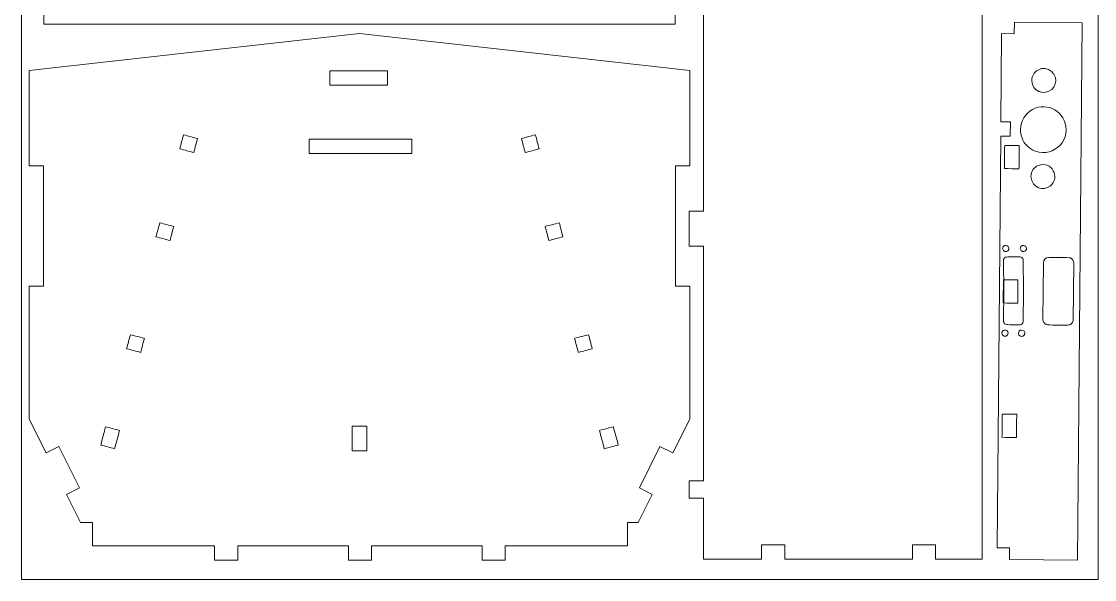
# Model space of a CAD drawing. Header units: millimetres. Extents: x 286 to 667, y 349 to 1219.
# Drawn here: x 286.4 to 475.7, y 349.3 to 447.7 of the extents above; entities that cross this region are included whole.
import ezdxf

# ---------------------------------------------------------------- set-up
doc = ezdxf.new("R2010")
doc.units = ezdxf.units.MM
doc.header["$MEASUREMENT"] = 0
doc.layers.add('Camada 1', color=7, linetype='Continuous')

msp = doc.modelspace()

# ---------------------------------------------------------------- linework, layer by layer
at = {"layer": 'Camada 1', "color": 3, "lineweight": 0}
msp.add_lwpolyline([(286.362, 349.323), (476.362, 349.323), (476.362, 639.323), (286.362, 639.323), (286.362, 349.323)], close=True, dxfattribs=at)
at = {"layer": 'Camada 1', "color": 5, "lineweight": 9}
for points, knots in [([(310.712, 489.073), (310.712, 489.073), (340.912, 489.073), (340.912, 489.073), (340.912, 489.073), (340.912, 489.073), (340.912, 486.5229), (340.912, 486.5229), (340.912, 486.5229), (340.912, 486.5229), (351.112, 486.5229), (351.112, 486.5229), (351.112, 486.5229), (351.112, 486.5229), (351.112, 489.073), (351.112, 489.073), (351.112, 489.073), (351.112, 489.073), (381.312, 489.073), (381.312, 489.073), (381.312, 489.073), (381.312, 489.073), (381.312, 486.5229), (381.312, 486.5229), (381.312, 486.5229), (381.312, 486.5229), (391.512, 486.5229), (391.512, 486.5229), (391.512, 486.5229), (391.512, 486.5229), (391.512, 489.073), (391.512, 489.073), (391.512, 489.073), (391.512, 489.073), (401.6871, 489.073), (401.6871, 489.073), (401.6871, 489.073), (401.6871, 489.073), (401.6871, 486.5229), (401.6871, 486.5229), (401.6871, 486.5229), (401.6871, 486.5229), (404.262, 486.5229), (404.262, 486.5229), (404.262, 486.5229), (404.262, 486.5229), (404.262, 464.9979), (404.262, 464.9979), (404.262, 464.9979), (404.262, 464.9979), (401.712, 464.9979), (401.712, 464.9979), (401.712, 464.9979), (401.712, 464.9979), (401.712, 447.2229), (401.712, 447.2229), (401.712, 447.2229), (401.712, 447.2229), (290.312, 447.2229), (290.312, 447.2229), (290.312, 447.2229), (290.312, 447.2229), (290.312, 464.9979), (290.312, 464.9979), (290.312, 464.9979), (290.312, 464.9979), (287.762, 464.9979), (287.762, 464.9979), (287.762, 464.9979), (287.762, 464.9979), (287.762, 486.5229), (287.762, 486.5229), (287.762, 486.5229), (287.762, 486.5229), (290.312, 486.5229), (290.312, 486.5229), (290.312, 486.5229), (290.312, 486.5229), (290.312, 489.073), (290.312, 489.073), (290.312, 489.073), (290.312, 489.073), (300.512, 489.073), (300.512, 489.073), (300.512, 489.073), (300.512, 489.073), (300.512, 486.5229), (300.512, 486.5229), (300.512, 486.5229), (300.512, 486.5229), (310.712, 486.5229), (310.712, 486.5229), (310.712, 486.5229), (310.712, 486.5229), (310.712, 489.073), (310.712, 489.073)], [0, 0, 0, 0, 0.04, 0.04, 0.04, 0.04, 0.08, 0.08, 0.08, 0.08, 0.12, 0.12, 0.12, 0.12, 0.16, 0.16, 0.16, 0.16, 0.2, 0.2, 0.2, 0.2, 0.24, 0.24, 0.24, 0.24, 0.28, 0.28, 0.28, 0.28, 0.32, 0.32, 0.32, 0.32, 0.36, 0.36, 0.36, 0.36, 0.4, 0.4, 0.4, 0.4, 0.44, 0.44, 0.44, 0.44, 0.48, 0.48, 0.48, 0.48, 0.52, 0.52, 0.52, 0.52, 0.56, 0.56, 0.56, 0.56, 0.6, 0.6, 0.6, 0.6, 0.64, 0.64, 0.64, 0.64, 0.68, 0.68, 0.68, 0.68, 0.72, 0.72, 0.72, 0.72, 0.76, 0.76, 0.76, 0.76, 0.8, 0.8, 0.8, 0.8, 0.84, 0.84, 0.84, 0.84, 0.88, 0.88, 0.88, 0.88, 0.92, 0.92, 0.92, 0.92, 1, 1, 1, 1]), ([(443.562, 355.4481), (443.562, 355.4481), (447.637, 355.4481), (447.637, 355.4481), (447.637, 355.4481), (447.637, 355.4481), (447.637, 352.8981), (447.637, 352.8981), (447.637, 352.8981), (447.637, 352.8981), (455.862, 352.8981), (455.862, 352.8981), (455.862, 352.8981), (455.862, 352.8981), (455.862, 469.398), (455.862, 469.398), (455.862, 469.398), (455.862, 469.398), (447.637, 469.398), (447.637, 469.398), (447.637, 469.398), (447.637, 469.398), (447.637, 466.8481), (447.637, 466.8481), (447.637, 466.8481), (447.637, 466.8481), (443.562, 466.8481), (443.562, 466.8481), (443.562, 466.8481), (443.562, 466.8481), (443.562, 469.398), (443.562, 469.398), (443.562, 469.398), (443.562, 469.398), (421.037, 469.398), (421.037, 469.398), (421.037, 469.398), (421.037, 469.398), (421.037, 466.8481), (421.037, 466.8481), (421.037, 466.8481), (421.037, 466.8481), (416.962, 466.8481), (416.962, 466.8481), (416.962, 466.8481), (416.962, 466.8481), (416.962, 469.398), (416.962, 469.398), (416.962, 469.398), (416.962, 469.398), (406.712, 469.398), (406.712, 469.398), (406.712, 469.398), (406.712, 469.398), (406.712, 458.6481), (406.712, 458.6481), (406.712, 458.6481), (406.712, 458.6481), (404.162, 458.6481), (404.162, 458.6481), (404.162, 458.6481), (404.162, 458.6481), (404.162, 455.5731), (404.162, 455.5731), (404.162, 455.5731), (404.162, 455.5731), (406.712, 455.5731), (406.712, 455.5731), (406.712, 455.5731), (406.712, 455.5731), (406.712, 414.2231), (406.712, 414.2231), (406.712, 414.2231), (406.712, 414.2231), (404.162, 414.2231), (404.162, 414.2231), (404.162, 414.2231), (404.162, 414.2231), (404.162, 408.0981), (404.162, 408.0981), (404.162, 408.0981), (404.162, 408.0981), (406.712, 408.0981), (406.712, 408.0981), (406.712, 408.0981), (406.712, 408.0981), (406.712, 366.7231), (406.712, 366.7231), (406.712, 366.7231), (406.712, 366.7231), (404.162, 366.7231), (404.162, 366.7231), (404.162, 366.7231), (404.162, 366.7231), (404.162, 363.6731), (404.162, 363.6731), (404.162, 363.6731), (404.162, 363.6731), (406.712, 363.6731), (406.712, 363.6731), (406.712, 363.6731), (406.712, 363.6731), (406.712, 352.8981), (406.712, 352.8981), (406.712, 352.8981), (406.712, 352.8981), (416.962, 352.8981), (416.962, 352.8981), (416.962, 352.8981), (416.962, 352.8981), (416.962, 355.4481), (416.962, 355.4481), (416.962, 355.4481), (416.962, 355.4481), (421.037, 355.4481), (421.037, 355.4481), (421.037, 355.4481), (421.037, 355.4481), (421.037, 352.8981), (421.037, 352.8981), (421.037, 352.8981), (421.037, 352.8981), (443.562, 352.8981), (443.562, 352.8981), (443.562, 352.8981), (443.562, 352.8981), (443.562, 355.4481), (443.562, 355.4481)], [0, 0, 0, 0, 0.03030303, 0.03030303, 0.03030303, 0.03030303, 0.06060606, 0.06060606, 0.06060606, 0.06060606, 0.09090909, 0.09090909, 0.09090909, 0.09090909, 0.12121212, 0.12121212, 0.12121212, 0.12121212, 0.15151515, 0.15151515, 0.15151515, 0.15151515, 0.18181818, 0.18181818, 0.18181818, 0.18181818, 0.21212121, 0.21212121, 0.21212121, 0.21212121, 0.24242424, 0.24242424, 0.24242424, 0.24242424, 0.27272727, 0.27272727, 0.27272727, 0.27272727, 0.3030303, 0.3030303, 0.3030303, 0.3030303, 0.33333333, 0.33333333, 0.33333333, 0.33333333, 0.36363636, 0.36363636, 0.36363636, 0.36363636, 0.39393939, 0.39393939, 0.39393939, 0.39393939, 0.42424242, 0.42424242, 0.42424242, 0.42424242, 0.45454545, 0.45454545, 0.45454545, 0.45454545, 0.48484848, 0.48484848, 0.48484848, 0.48484848, 0.51515152, 0.51515152, 0.51515152, 0.51515152, 0.54545455, 0.54545455, 0.54545455, 0.54545455, 0.57575758, 0.57575758, 0.57575758, 0.57575758, 0.60606061, 0.60606061, 0.60606061, 0.60606061, 0.63636364, 0.63636364, 0.63636364, 0.63636364, 0.66666667, 0.66666667, 0.66666667, 0.66666667, 0.6969697, 0.6969697, 0.6969697, 0.6969697, 0.72727273, 0.72727273, 0.72727273, 0.72727273, 0.75757576, 0.75757576, 0.75757576, 0.75757576, 0.78787879, 0.78787879, 0.78787879, 0.78787879, 0.81818182, 0.81818182, 0.81818182, 0.81818182, 0.84848485, 0.84848485, 0.84848485, 0.84848485, 0.87878788, 0.87878788, 0.87878788, 0.87878788, 0.90909091, 0.90909091, 0.90909091, 0.90909091, 0.93939394, 0.93939394, 0.93939394, 0.93939394, 1, 1, 1, 1]), ([(472.6745, 352.7355), (472.6745, 352.7355), (460.6745, 352.8355), (460.6745, 352.8355), (460.6745, 352.8355), (460.6745, 352.8355), (460.6995, 354.8855), (460.6995, 354.8855), (460.6995, 354.8855), (460.6995, 354.8855), (458.4995, 354.9105), (458.4995, 354.9105), (458.4995, 354.9105), (458.4995, 354.9105), (459.1495, 427.4605), (459.1495, 427.4605), (459.1495, 427.4605), (459.1495, 427.4605), (460.8245, 427.4355), (460.8245, 427.4355), (460.8245, 427.4355), (460.8245, 427.4355), (460.8495, 429.9855), (460.8495, 429.9855), (460.8495, 429.9855), (460.8495, 429.9855), (459.1744, 430.0105), (459.1744, 430.0105), (459.1744, 430.0105), (459.1744, 430.0105), (459.2995, 445.5355), (459.2995, 445.5355), (459.2995, 445.5355), (459.2995, 445.5355), (461.5494, 445.5105), (461.5494, 445.5105), (461.5494, 445.5105), (461.5494, 445.5105), (461.5745, 447.5605), (461.5745, 447.5605), (461.5745, 447.5605), (461.5745, 447.5605), (473.5245, 447.4355), (473.5245, 447.4355), (473.5245, 447.4355), (473.5245, 447.4355), (472.6745, 352.7355), (472.6745, 352.7355)], [0, 0, 0, 0, 0.07692308, 0.07692308, 0.07692308, 0.07692308, 0.15384615, 0.15384615, 0.15384615, 0.15384615, 0.23076923, 0.23076923, 0.23076923, 0.23076923, 0.30769231, 0.30769231, 0.30769231, 0.30769231, 0.38461538, 0.38461538, 0.38461538, 0.38461538, 0.46153846, 0.46153846, 0.46153846, 0.46153846, 0.53846154, 0.53846154, 0.53846154, 0.53846154, 0.61538462, 0.61538462, 0.61538462, 0.61538462, 0.69230769, 0.69230769, 0.69230769, 0.69230769, 0.76923077, 0.76923077, 0.76923077, 0.76923077, 0.84615385, 0.84615385, 0.84615385, 0.84615385, 1, 1, 1, 1]), ([(401.7495, 401.048), (401.7495, 401.048), (401.7495, 422.223), (401.7495, 422.223), (401.7495, 422.223), (401.7495, 422.223), (404.2995, 422.223), (404.2995, 422.223), (404.2995, 422.223), (404.2995, 422.223), (404.2995, 439.0229), (404.2995, 439.0229), (404.2995, 439.0229), (404.2995, 439.0229), (345.9995, 445.573), (345.9995, 445.573), (345.9995, 445.573), (345.9995, 445.573), (287.7245, 439.0229), (287.7245, 439.0229), (287.7245, 439.0229), (287.7245, 439.0229), (287.7245, 422.223), (287.7245, 422.223), (287.7245, 422.223), (287.7245, 422.223), (290.2745, 422.223), (290.2745, 422.223), (290.2745, 422.223), (290.2745, 422.223), (290.2745, 401.048), (290.2745, 401.048), (290.2745, 401.048), (290.2745, 401.048), (287.7245, 401.048), (287.7245, 401.048), (287.7245, 401.048), (287.7245, 401.048), (287.7245, 377.573), (287.7245, 377.573), (287.7245, 377.573), (287.7245, 377.573), (290.6995, 371.6229), (290.6995, 371.6229), (290.6995, 371.6229), (290.6995, 371.6229), (292.9745, 372.773), (292.9745, 372.773), (292.9745, 372.773), (292.9745, 372.773), (296.6245, 365.4729), (296.6245, 365.4729), (296.6245, 365.4729), (296.6245, 365.4729), (294.3245, 364.323), (294.3245, 364.323), (294.3245, 364.323), (294.3245, 364.323), (296.7995, 359.398), (296.7995, 359.398), (296.7995, 359.398), (296.7995, 359.398), (298.8745, 359.398), (298.8745, 359.398), (298.8745, 359.398), (298.8745, 359.398), (298.8745, 355.273), (298.8745, 355.273), (298.8745, 355.273), (298.8745, 355.273), (320.4245, 355.273), (320.4245, 355.273), (320.4245, 355.273), (320.4245, 355.273), (320.4245, 352.723), (320.4245, 352.723), (320.4245, 352.723), (320.4245, 352.723), (324.5245, 352.723), (324.5245, 352.723), (324.5245, 352.723), (324.5245, 352.723), (324.5245, 355.273), (324.5245, 355.273), (324.5245, 355.273), (324.5245, 355.273), (344.0495, 355.273), (344.0495, 355.273), (344.0495, 355.273), (344.0495, 355.273), (344.0495, 352.723), (344.0495, 352.723), (344.0495, 352.723), (344.0495, 352.723), (348.1245, 352.723), (348.1245, 352.723), (348.1245, 352.723), (348.1245, 352.723), (348.1245, 355.273), (348.1245, 355.273), (348.1245, 355.273), (348.1245, 355.273), (367.6495, 355.273), (367.6495, 355.273), (367.6495, 355.273), (367.6495, 355.273), (367.6495, 352.723), (367.6495, 352.723), (367.6495, 352.723), (367.6495, 352.723), (371.7245, 352.723), (371.7245, 352.723), (371.7245, 352.723), (371.7245, 352.723), (371.7245, 355.273), (371.7245, 355.273), (371.7245, 355.273), (371.7245, 355.273), (393.2994, 355.273), (393.2994, 355.273), (393.2994, 355.273), (393.2994, 355.273), (393.2994, 359.398), (393.2994, 359.398), (393.2994, 359.398), (393.2994, 359.398), (395.1995, 359.398), (395.1995, 359.398), (395.1995, 359.398), (395.1995, 359.398), (397.6744, 364.323), (397.6744, 364.323), (397.6744, 364.323), (397.6744, 364.323), (395.3995, 365.4729), (395.3995, 365.4729), (395.3995, 365.4729), (395.3995, 365.4729), (399.0245, 372.773), (399.0245, 372.773), (399.0245, 372.773), (399.0245, 372.773), (401.3245, 371.6229), (401.3245, 371.6229), (401.3245, 371.6229), (401.3245, 371.6229), (404.2995, 377.573), (404.2995, 377.573), (404.2995, 377.573), (404.2995, 377.573), (404.2995, 401.048), (404.2995, 401.048), (404.2995, 401.048), (404.2995, 401.048), (401.7495, 401.048), (401.7495, 401.048)], [0, 0, 0, 0, 0.025, 0.025, 0.025, 0.025, 0.05, 0.05, 0.05, 0.05, 0.075, 0.075, 0.075, 0.075, 0.1, 0.1, 0.1, 0.1, 0.125, 0.125, 0.125, 0.125, 0.15, 0.15, 0.15, 0.15, 0.175, 0.175, 0.175, 0.175, 0.2, 0.2, 0.2, 0.2, 0.225, 0.225, 0.225, 0.225, 0.25, 0.25, 0.25, 0.25, 0.275, 0.275, 0.275, 0.275, 0.3, 0.3, 0.3, 0.3, 0.325, 0.325, 0.325, 0.325, 0.35, 0.35, 0.35, 0.35, 0.375, 0.375, 0.375, 0.375, 0.4, 0.4, 0.4, 0.4, 0.425, 0.425, 0.425, 0.425, 0.45, 0.45, 0.45, 0.45, 0.475, 0.475, 0.475, 0.475, 0.5, 0.5, 0.5, 0.5, 0.525, 0.525, 0.525, 0.525, 0.55, 0.55, 0.55, 0.55, 0.575, 0.575, 0.575, 0.575, 0.6, 0.6, 0.6, 0.6, 0.625, 0.625, 0.625, 0.625, 0.65, 0.65, 0.65, 0.65, 0.675, 0.675, 0.675, 0.675, 0.7, 0.7, 0.7, 0.7, 0.725, 0.725, 0.725, 0.725, 0.75, 0.75, 0.75, 0.75, 0.775, 0.775, 0.775, 0.775, 0.8, 0.8, 0.8, 0.8, 0.825, 0.825, 0.825, 0.825, 0.85, 0.85, 0.85, 0.85, 0.875, 0.875, 0.875, 0.875, 0.9, 0.9, 0.9, 0.9, 0.925, 0.925, 0.925, 0.925, 0.95, 0.95, 0.95, 0.95, 1, 1, 1, 1])]:
    msp.add_open_spline(points, degree=3, knots=knots, dxfattribs=at)
at = {"layer": 'Camada 1', "color": 240, "lineweight": 9}
for points, knots in [([(464.6245, 437.2854), (464.6916, 438.0941), (464.9601, 438.6814), (465.6995, 439.1105), (465.6995, 439.1105), (467.3591, 440.0736), (469.4757, 438.3928), (468.6995, 436.4355), (468.6995, 436.4355), (468.2372, 435.2697), (466.6175, 434.697), (465.4245, 435.6105), (465.4245, 435.6105), (464.8303, 436.0656), (464.6864, 436.6024), (464.6245, 437.2854)], [0, 0, 0, 0, 0.2, 0.2, 0.2, 0.2, 0.4, 0.4, 0.4, 0.4, 0.6, 0.6, 0.6, 0.6, 1, 1, 1, 1]), ([(462.6245, 428.6355), (462.7166, 430.2067), (463.3778, 431.3836), (464.7744, 432.1604), (464.7744, 432.1604), (467.3073, 433.5692), (470.7052, 431.7482), (470.6994, 428.5604), (470.6994, 428.5604), (470.6931, 425.103), (466.3995, 423.1495), (463.7745, 425.7854), (463.7745, 425.7854), (462.9494, 426.6139), (462.6933, 427.5308), (462.6245, 428.6355)], [0, 0, 0, 0, 0.2, 0.2, 0.2, 0.2, 0.4, 0.4, 0.4, 0.4, 0.6, 0.6, 0.6, 0.6, 1, 1, 1, 1]), ([(464.4744, 420.3605), (464.5537, 421.2292), (464.9317, 421.9453), (465.7744, 422.2855), (465.7744, 422.2855), (468.0951, 423.2223), (469.7944, 420.1303), (467.8745, 418.6604), (467.8745, 418.6604), (466.711, 417.7696), (464.6567, 418.1813), (464.4744, 420.3605)], [0, 0, 0, 0, 0.25, 0.25, 0.25, 0.25, 0.5, 0.5, 0.5, 0.5, 1, 1, 1, 1]), ([(459.4744, 407.6605), (459.6615, 408.7789), (461.1156, 407.9516), (460.4245, 407.2605), (460.4245, 407.2605), (460.1245, 406.9605), (459.5825, 407.0144), (459.4744, 407.6605)], [0, 0, 0, 0, 0.33333333, 0.33333333, 0.33333333, 0.33333333, 1, 1, 1, 1]), ([(462.5944, 407.6605), (462.7815, 408.7789), (464.2356, 407.9516), (463.5445, 407.2605), (463.5445, 407.2605), (463.2445, 406.9605), (462.7025, 407.0144), (462.5944, 407.6605)], [0, 0, 0, 0, 0.33333333, 0.33333333, 0.33333333, 0.33333333, 1, 1, 1, 1]), ([(459.6861, 400.2105), (459.6861, 400.2105), (459.6245, 394.8855), (459.6245, 394.8855), (459.6245, 394.8855), (459.642, 394.6609), (459.7859, 394.4093), (459.9745, 394.3105), (459.9745, 394.3105), (460.2512, 394.1655), (462.0828, 394.2355), (462.4994, 394.2355), (462.4994, 394.2355), (462.8315, 394.2355), (463.0769, 394.4633), (463.1245, 394.7105), (463.1245, 394.7105), (463.1245, 394.7105), (463.162, 400.2105), (463.162, 400.2105), (463.162, 400.2105), (463.162, 400.2105), (463.1245, 405.7105), (463.1245, 405.7105), (463.1245, 405.7105), (463.0769, 405.9577), (462.8315, 406.1855), (462.4994, 406.1855), (462.4994, 406.1855), (462.0828, 406.1855), (460.2512, 406.2555), (459.9745, 406.1105), (459.9745, 406.1105), (459.7859, 406.0117), (459.642, 405.7601), (459.6245, 405.5355), (459.6245, 405.5355), (459.6245, 405.5355), (459.6861, 400.2105), (459.6861, 400.2105)], [0, 0, 0, 0, 0.09090909, 0.09090909, 0.09090909, 0.09090909, 0.18181818, 0.18181818, 0.18181818, 0.18181818, 0.27272727, 0.27272727, 0.27272727, 0.27272727, 0.36363636, 0.36363636, 0.36363636, 0.36363636, 0.45454545, 0.45454545, 0.45454545, 0.45454545, 0.54545455, 0.54545455, 0.54545455, 0.54545455, 0.63636364, 0.63636364, 0.63636364, 0.63636364, 0.72727273, 0.72727273, 0.72727273, 0.72727273, 0.81818182, 0.81818182, 0.81818182, 0.81818182, 1, 1, 1, 1]), ([(466.6745, 405.1355), (466.7562, 405.7073), (467.0432, 406.05), (467.6495, 406.0855), (467.6495, 406.0855), (467.8968, 406.1), (471.1727, 406.119), (471.4745, 405.9855), (471.4745, 405.9855), (471.8161, 405.8344), (472.0291, 405.4426), (472.0495, 405.0855), (472.0495, 405.0855), (472.0495, 405.0855), (471.9245, 394.9105), (471.9245, 394.9105), (471.9245, 394.9105), (471.8342, 394.4679), (471.4728, 394.1587), (470.9745, 394.1605), (470.9745, 394.1605), (470.3755, 394.1627), (467.5287, 394.1113), (467.1745, 394.2605), (467.1745, 394.2605), (466.7916, 394.4219), (466.5977, 394.755), (466.5745, 395.1605), (466.5745, 395.1605), (466.5745, 395.1605), (466.6745, 405.1355), (466.6745, 405.1355)], [0, 0, 0, 0, 0.11111111, 0.11111111, 0.11111111, 0.11111111, 0.22222222, 0.22222222, 0.22222222, 0.22222222, 0.33333333, 0.33333333, 0.33333333, 0.33333333, 0.44444444, 0.44444444, 0.44444444, 0.44444444, 0.55555556, 0.55555556, 0.55555556, 0.55555556, 0.66666667, 0.66666667, 0.66666667, 0.66666667, 0.77777778, 0.77777778, 0.77777778, 0.77777778, 1, 1, 1, 1]), ([(462.2745, 392.7355), (462.4606, 393.8564), (463.8986, 393.031), (463.2245, 392.3355), (463.2245, 392.3355), (462.879, 391.979), (462.2745, 392.2174), (462.2745, 392.7355)], [0, 0, 0, 0, 0.33333333, 0.33333333, 0.33333333, 0.33333333, 1, 1, 1, 1]), ([(459.3495, 392.7605), (459.3495, 393.6963), (460.8858, 393.2878), (460.3745, 392.4605), (460.3745, 392.4605), (460.0756, 391.9768), (459.3495, 392.1863), (459.3495, 392.7605)], [0, 0, 0, 0, 0.33333333, 0.33333333, 0.33333333, 0.33333333, 1, 1, 1, 1])]:
    msp.add_open_spline(points, degree=3, knots=knots, dxfattribs=at)
at = {"layer": 'Camada 1', "color": 250, "lineweight": 9}
for points in [[(350.9745, 438.9979), (350.9745, 438.1479), (350.9745, 437.298), (350.9745, 436.448), (350.9745, 436.448), (347.5745, 436.448), (344.1745, 436.448), (340.7745, 436.448), (340.7745, 436.448), (340.7745, 437.298), (340.7745, 438.1479), (340.7745, 438.9979), (340.7745, 438.9979), (344.1745, 438.9979), (347.5745, 438.9979), (350.9745, 438.9979)], [(314.9495, 427.698), (314.7328, 426.873), (314.5162, 426.048), (314.2995, 425.223), (314.2995, 425.223), (315.1245, 425.0063), (315.9495, 424.7897), (316.7745, 424.573), (316.7745, 424.573), (316.9912, 425.398), (317.2078, 426.223), (317.4245, 427.048), (317.4245, 427.048), (316.5995, 427.2647), (315.7745, 427.4813), (314.9495, 427.698)], [(355.2244, 426.948), (355.2244, 426.098), (355.2244, 425.2479), (355.2244, 424.3979), (355.2244, 424.3979), (349.1828, 424.3979), (343.1411, 424.3979), (337.0995, 424.3979), (337.0995, 424.3979), (337.0995, 425.2479), (337.0995, 426.098), (337.0995, 426.948), (337.0995, 426.948), (343.1411, 426.948), (349.1828, 426.948), (355.2244, 426.948)], [(377.6995, 425.223), (376.8828, 425.0063), (376.0662, 424.7897), (375.2495, 424.573), (375.2495, 424.573), (375.0245, 425.398), (374.7995, 426.223), (374.5745, 427.048), (374.5745, 427.048), (375.3995, 427.2647), (376.2244, 427.4813), (377.0494, 427.698), (377.0494, 427.698), (377.2661, 426.873), (377.4828, 426.048), (377.6995, 425.223)], [(462.3994, 425.8104), (462.3911, 424.4438), (462.3828, 423.0771), (462.3745, 421.7105), (462.3745, 421.7105), (461.5162, 421.7188), (460.6578, 421.7272), (459.7995, 421.7355), (459.7995, 421.7355), (459.8162, 423.1021), (459.8328, 424.4688), (459.8495, 425.8354), (459.8495, 425.8354), (460.6995, 425.8271), (461.5494, 425.8187), (462.3994, 425.8104)], [(313.2245, 411.548), (312.4078, 411.7647), (311.5912, 411.9813), (310.7745, 412.198), (310.7745, 412.198), (310.5495, 411.373), (310.3245, 410.5479), (310.0995, 409.7229), (310.0995, 409.7229), (310.9245, 409.5063), (311.7495, 409.2896), (312.5745, 409.073), (312.5745, 409.073), (312.7912, 409.898), (313.0078, 410.723), (313.2245, 411.548)], [(381.2495, 412.198), (381.4662, 411.373), (381.6828, 410.5479), (381.8995, 409.7229), (381.8995, 409.7229), (381.0745, 409.5063), (380.2494, 409.2896), (379.4244, 409.073), (379.4244, 409.073), (379.2078, 409.898), (378.9911, 410.723), (378.7745, 411.548), (378.7745, 411.548), (379.5995, 411.7647), (380.4245, 411.9813), (381.2495, 412.198)], [(459.5995, 398.0605), (459.6078, 399.4272), (459.6162, 400.7938), (459.6245, 402.1605), (459.6245, 402.1605), (460.4745, 402.1522), (461.3245, 402.1438), (462.1745, 402.1355), (462.1745, 402.1355), (462.1661, 400.7688), (462.1578, 399.4022), (462.1494, 398.0355), (462.1494, 398.0355), (461.2994, 398.0438), (460.4495, 398.0522), (459.5995, 398.0605)], [(305.5745, 392.473), (305.3578, 391.648), (305.1412, 390.823), (304.9245, 389.998), (304.9245, 389.998), (305.7495, 389.7813), (306.5745, 389.5647), (307.3995, 389.348), (307.3995, 389.348), (307.6162, 390.173), (307.8328, 390.998), (308.0495, 391.823), (308.0495, 391.823), (307.2245, 392.0397), (306.3995, 392.2563), (305.5745, 392.473)], [(387.0745, 389.998), (386.2578, 389.7813), (385.4412, 389.5647), (384.6245, 389.348), (384.6245, 389.348), (384.3995, 390.173), (384.1745, 390.998), (383.9495, 391.823), (383.9495, 391.823), (384.7745, 392.0397), (385.5995, 392.2563), (386.4245, 392.473), (386.4245, 392.473), (386.6412, 391.648), (386.8578, 390.823), (387.0745, 389.998)], [(461.9745, 378.4605), (461.9578, 377.0938), (461.9412, 375.7272), (461.9245, 374.3605), (461.9245, 374.3605), (461.0745, 374.3688), (460.2244, 374.3772), (459.3744, 374.3855), (459.3744, 374.3855), (459.3911, 375.7522), (459.4077, 377.1188), (459.4244, 378.4855), (459.4244, 378.4855), (460.2744, 378.4772), (461.1245, 378.4688), (461.9745, 378.4605)], [(303.6745, 375.598), (302.8495, 375.8147), (302.0245, 376.0313), (301.1995, 376.248), (301.1995, 376.248), (300.9162, 375.173), (300.6328, 374.098), (300.3495, 373.023), (300.3495, 373.023), (301.1662, 372.8063), (301.9828, 372.5897), (302.7995, 372.373), (302.7995, 372.373), (303.0912, 373.448), (303.3828, 374.523), (303.6745, 375.598)], [(347.2745, 376.373), (347.2745, 374.923), (347.2745, 373.4729), (347.2745, 372.0229), (347.2745, 372.0229), (346.4245, 372.0229), (345.5745, 372.0229), (344.7245, 372.0229), (344.7245, 372.0229), (344.7245, 373.4729), (344.7245, 374.923), (344.7245, 376.373), (344.7245, 376.373), (345.5745, 376.373), (346.4245, 376.373), (347.2745, 376.373)], [(390.7995, 376.248), (391.0912, 375.173), (391.3828, 374.098), (391.6745, 373.023), (391.6745, 373.023), (390.8495, 372.8063), (390.0245, 372.5897), (389.1995, 372.373), (389.1995, 372.373), (388.9162, 373.448), (388.6328, 374.523), (388.3495, 375.598), (388.3495, 375.598), (389.1662, 375.8147), (389.9828, 376.0313), (390.7995, 376.248)]]:
    msp.add_open_spline(points, degree=3, knots=[0, 0, 0, 0, 0.2, 0.2, 0.2, 0.2, 0.4, 0.4, 0.4, 0.4, 0.6, 0.6, 0.6, 0.6, 1, 1, 1, 1], dxfattribs=at)

doc.saveas('drawing.dxf')
